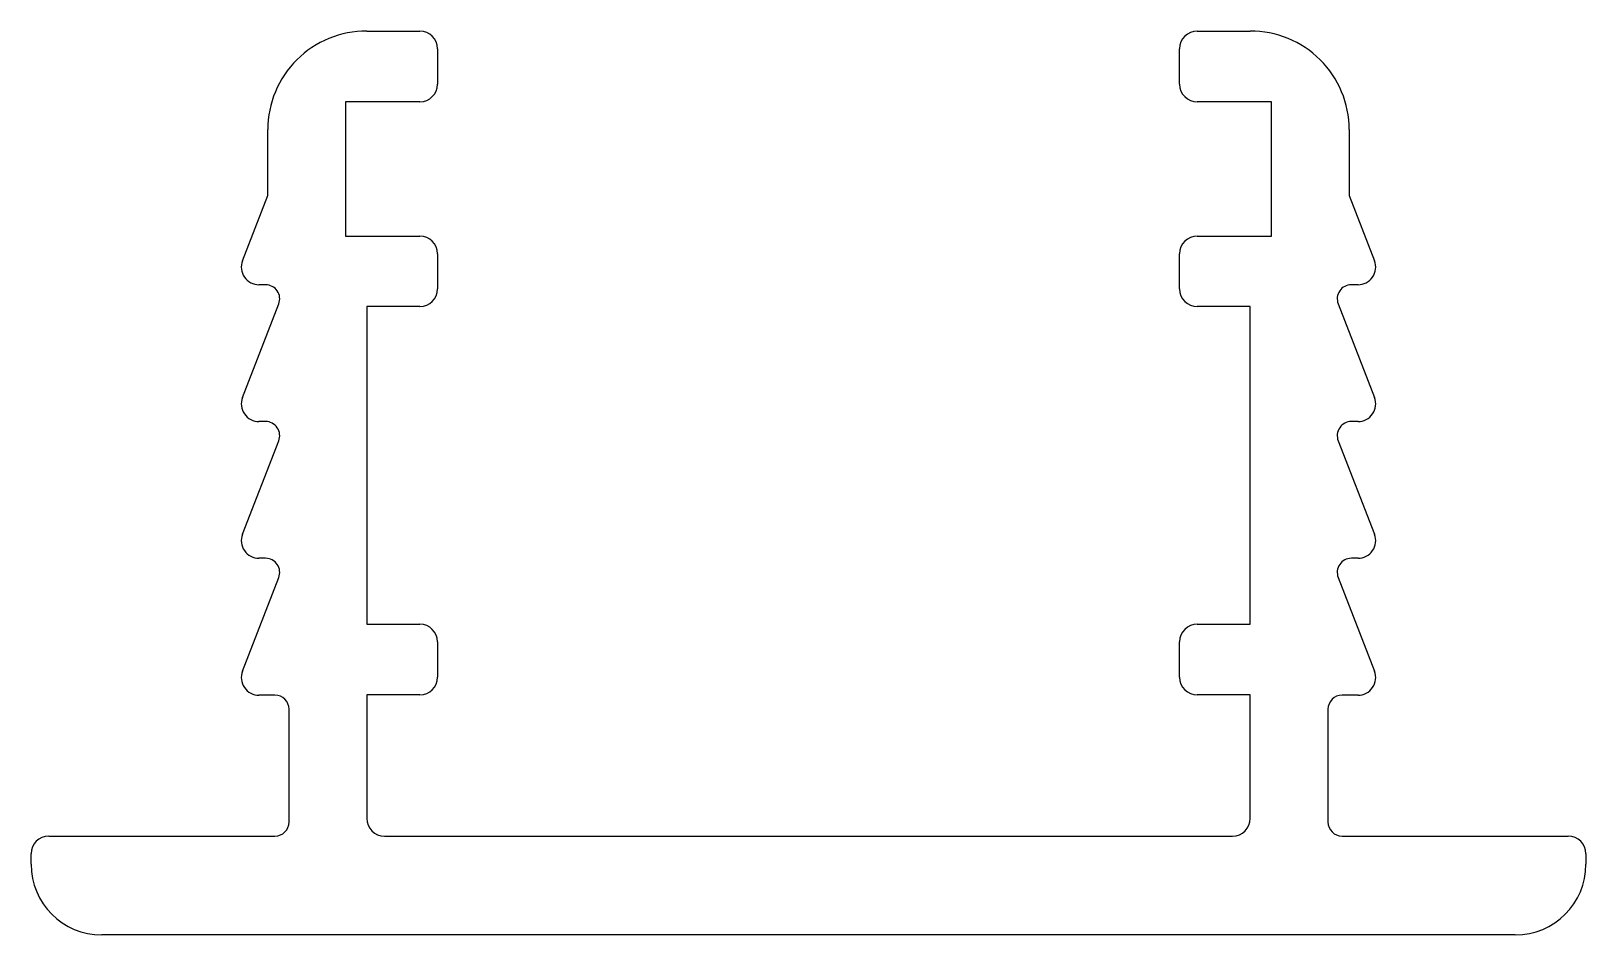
# Model space of a CAD drawing. Extents: x 770.8 to 792.8, y 361.7 to 374.5.
import ezdxf

# ---------------------------------------------------------------- set-up
doc = ezdxf.new("R2010")
doc.units = 0
doc.layers.get('0').update_dxf_attribs({"linetype": 'CONTINUOUS'})

msp = doc.modelspace()

# ---------------------------------------------------------------- linework, layer by layer
for p, q in [((775.581, 374.459), (776.331, 374.459)), ((787.331, 374.459), (788.08, 374.459)), ((776.581, 374.209), (776.581, 373.707)), ((787.081, 373.707), (787.081, 374.209)), ((776.331, 373.457), (775.281, 373.457)), ((775.281, 373.457), (775.281, 371.557)), ((788.381, 373.457), (787.331, 373.457)), ((788.381, 371.557), (788.381, 373.457)), ((774.181, 372.133), (774.181, 373.064)), ((789.481, 373.064), (789.481, 372.133)), ((773.822, 371.207), (774.181, 372.133)), ((789.481, 372.133), (789.839, 371.207)), ((775.281, 371.557), (776.331, 371.557)), ((787.331, 371.557), (788.381, 371.557)), ((776.581, 371.307), (776.581, 370.807)), ((787.081, 370.807), (787.081, 371.307)), ((774.149, 370.867), (774.055, 370.867)), ((789.606, 370.867), (789.512, 370.867)), ((773.822, 369.27), (774.335, 370.595)), ((776.331, 370.557), (775.581, 370.557)), ((775.581, 370.557), (775.581, 366.06)), ((788.081, 370.557), (787.331, 370.557)), ((788.081, 366.06), (788.081, 370.557)), ((789.326, 370.595), (789.839, 369.27)), ((774.149, 368.93), (774.055, 368.93)), ((789.606, 368.93), (789.512, 368.93)), ((773.822, 367.333), (774.335, 368.658)), ((789.326, 368.658), (789.839, 367.333)), ((774.149, 366.993), (774.055, 366.993)), ((789.606, 366.993), (789.512, 366.993)), ((773.822, 365.395), (774.335, 366.72)), ((789.326, 366.72), (789.839, 365.395)), ((775.581, 366.06), (776.331, 366.06)), ((787.331, 366.06), (788.081, 366.06)), ((776.581, 365.81), (776.581, 365.31)), ((787.081, 365.31), (787.081, 365.81)), ((774.281, 365.055), (774.055, 365.055)), ((776.331, 365.06), (775.581, 365.06)), ((775.581, 365.06), (775.581, 363.31)), ((788.081, 365.06), (787.331, 365.06)), ((788.081, 363.31), (788.081, 365.06)), ((789.606, 365.055), (789.381, 365.055)), ((774.481, 363.26), (774.481, 364.855)), ((789.181, 364.855), (789.181, 363.26)), ((771.081, 363.06), (774.281, 363.06)), ((775.831, 363.06), (787.831, 363.06)), ((789.381, 363.06), (792.581, 363.06)), ((770.831, 362.66), (770.831, 362.81)), ((792.831, 362.81), (792.831, 362.66)), ((791.831, 361.66), (771.831, 361.66))]:
    msp.add_line(p, q)
for centre, radius, start, end in [((775.575, 373.064), 1.395, 89.7414, 180), ((776.331, 374.209), 0.25, 0, 90), ((787.331, 374.209), 0.25, 90, 180), ((788.086, 373.064), 1.395, 360, 90.2586), ((776.331, 373.707), 0.25, 270, 0), ((787.331, 373.707), 0.25, 180, 270), ((776.331, 371.307), 0.25, 0, 90), ((787.331, 371.307), 0.25, 90, 180), ((774.055, 371.117), 0.25, 158.8369, 270), ((789.606, 371.117), 0.25, 270, 21.1631), ((774.149, 370.667), 0.2, 338.8369, 90), ((776.331, 370.807), 0.25, 270, 0), ((787.331, 370.807), 0.25, 180, 270), ((789.512, 370.667), 0.2, 90, 201.1631), ((774.055, 369.18), 0.25, 158.8369, 270), ((789.606, 369.18), 0.25, 270, 21.1631), ((774.149, 368.73), 0.2, 338.8369, 90), ((789.512, 368.73), 0.2, 90, 201.1631), ((774.055, 367.243), 0.25, 158.8369, 270), ((789.606, 367.243), 0.25, 270, 21.1631), ((774.149, 366.793), 0.2, 338.8369, 90), ((789.512, 366.793), 0.2, 90, 201.1631), ((776.331, 365.81), 0.25, 0, 90), ((787.331, 365.81), 0.25, 90, 180), ((774.055, 365.305), 0.25, 158.8369, 270), ((776.331, 365.31), 0.25, 270, 0), ((787.331, 365.31), 0.25, 180, 270), ((789.606, 365.305), 0.25, 270, 21.1631), ((774.281, 364.855), 0.2, 360, 90), ((789.381, 364.855), 0.2, 90, 180), ((774.281, 363.26), 0.2, 270, 0), ((775.831, 363.31), 0.25, 180, 270), ((787.831, 363.31), 0.25, 270, 0), ((789.381, 363.26), 0.2, 180, 270), ((771.081, 362.81), 0.25, 90, 180), ((792.581, 362.81), 0.25, 0, 90), ((771.831, 362.66), 1, 180, 270), ((791.831, 362.66), 1, 270, 0)]:
    msp.add_arc(centre, radius, start, end)

doc.saveas('drawing.dxf')
